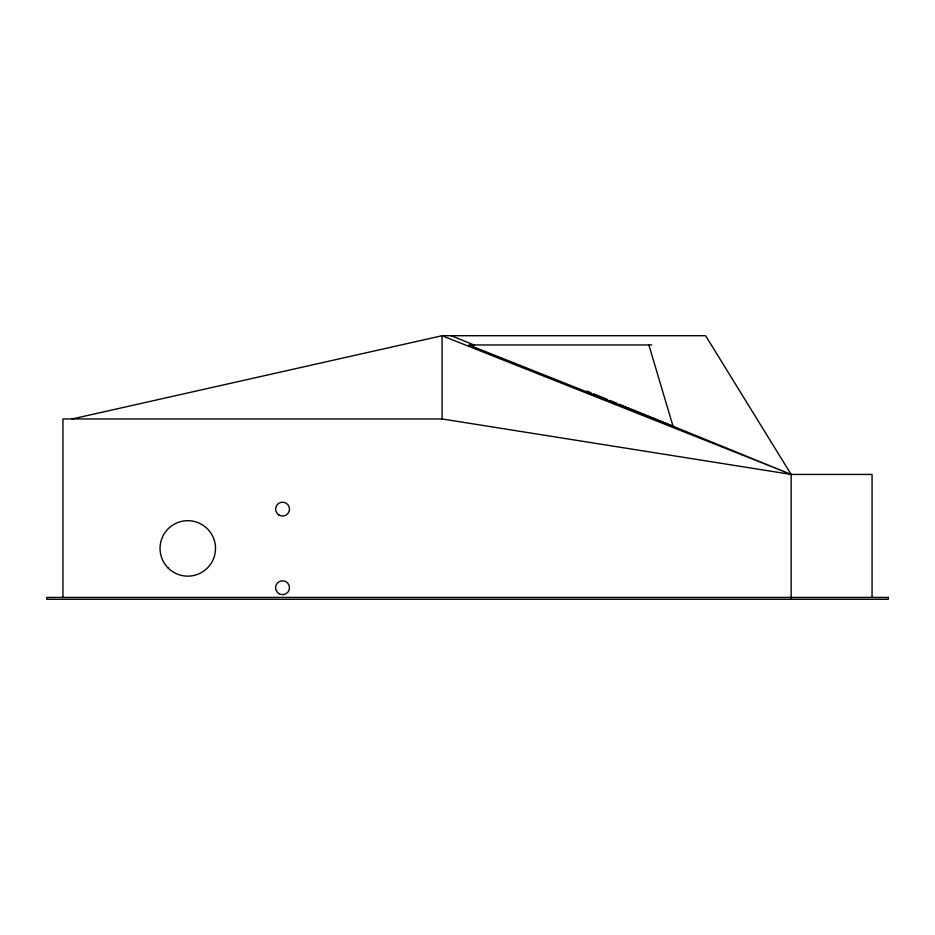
<?xml version="1.0" encoding="UTF-8"?>
<svg xmlns="http://www.w3.org/2000/svg" width="935" height="935" viewBox="0 0 935 935"><rect width="100%" height="100%" fill="white"/><g stroke="black" fill="none" stroke-linecap="round" stroke-linejoin="round"><path stroke-width="1.4" d="M72.182 418.95L442.068 335.723L705.621 335.723L791.15 474.431L791.15 599.277M651.765 344.968L468.856 344.968L673.048 426.231L648.867 344.968M872.063 597.418L872.063 474.431L791.15 474.431L442.068 418.95L62.937 418.95L62.937 597.418M451.313 335.723L473.975 344.968M586.958 391.087L591.002 392.735M593.69 393.834L607.142 399.327M609.83 400.425L616.551 403.172M619.25 404.271L791.15 474.431L442.068 335.723L442.068 418.95M471.696 346.71L475.705 348.451M888.25 597.418L46.75 597.418L46.75 599.277L888.25 599.277L888.25 597.418M279.086 515.115A6.931 6.931 0 0 0 289.488 509.108A6.931 6.931 0 0 0 279.086 503.112A6.931 6.931 0 0 0 279.086 515.115M279.086 593.725A6.931 6.931 0 0 0 289.488 587.718A6.931 6.931 0 0 0 279.086 581.71A6.931 6.931 0 0 0 279.086 593.725M168.16 568.024A27.746 27.746 0 0 0 214.571 555.589A27.746 27.746 0 0 0 180.595 521.613A27.746 27.746 0 0 0 168.16 568.024"/></g></svg>
